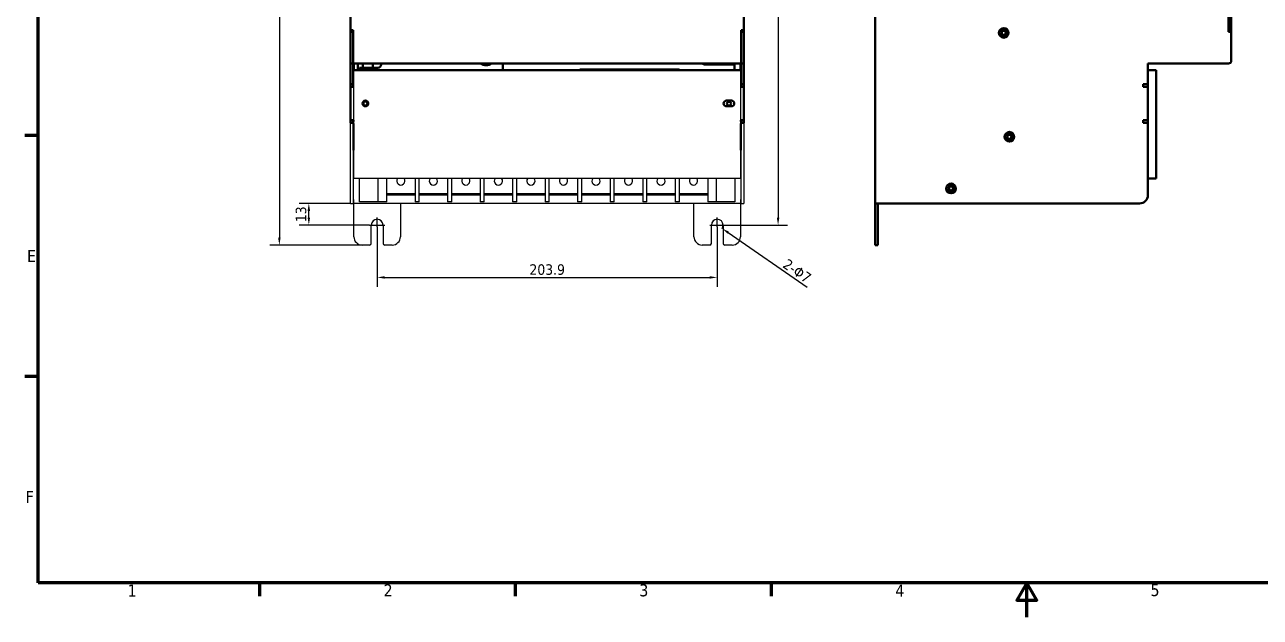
# Model space of a CAD drawing. Header units: millimetres. Extents: x 2121 to 4904, y 892 to 1933.
# Drawn here: x 2134 to 2875, y 1065 to 1421 of the extents above; entities that cross this region are included whole.
import ezdxf

# ---------------------------------------------------------------- set-up
doc = ezdxf.new("R2010")
doc.units = ezdxf.units.MM
doc.header["$LTSCALE"] = 1.8
doc.linetypes.add('CENTER', pattern=[50.8, 31.75, -6.35, 6.35, -6.35])
doc.layers.add('CL', color=1, linetype='CENTER')
for name, color, linetype, lineweight in [('경계(ISO)', 7, 'Continuous', 70), ('외형선(ISO)', 7, 'Continuous', 50), ('치수(ISO)', 7, 'Continuous', 25)]:
    doc.layers.add(name, color=color, linetype=linetype, lineweight=lineweight)
doc.styles.add('주 문자 (ISO)', font='')
doc.styles.add('주 텍스트 (ISO)', font='')
doc.styles.get('주 문자 (ISO)').set_extended_font_data('Tahoma')
doc.styles.get('주 텍스트 (ISO)').set_extended_font_data('Tahoma')
doc.dimstyles.new('기본값 (ISO)', dxfattribs={"dimscale": 1.8, "dimtxt": 3.5, "dimasz": 2.5, "dimexe": 3.175, "dimexo": 0, "dimgap": 0.762, "dimtad": 1, "dimrnd": 1e-08, "dimzin": 0, "dimtxsty": '주 텍스트 (ISO)', "dimcen": 0.09, "dimdle": 10, "dimclrd": 256, "dimclre": 256, "dimclrt": 256, "dimazin": 0, "dimtfac": 1.001486, "dimtmove": 0, "dimatfit": 3, "dimfxl": 1, "dimtolj": 1, "dimtzin": 0, "dimlwd": -1, "dimlwe": -1, "dimarcsym": 0})

# ---------------------------------------------------------------- blocks, each defined once
blk = doc.blocks.new('경계 Default Border')
at = {"layer": '경계(ISO)'}
for p, q in [((10, 140), (6.1, 140)), ((10, 70), (6.1, 70)), ((74.25, 10), (74.25, 6.1)), ((148.5, 10), (148.5, 6.1)), ((222.75, 10), (222.75, 6.1))]:
    blk.add_line(p, q, dxfattribs=at)
at = {"layer": '경계(ISO)', "flags": 128}
for points in [[(10, 10), (10, 410), (584, 410), (584, 10), (10, 10)], [(297, 0), (297, 10), (294.11, 5), (299.89, 5), (297, 10)]]:
    blk.add_lwpolyline(points, dxfattribs=at)
at = {"layer": '경계(ISO)', "char_height": 3.5, "attachment_point": 7, "style": '주 텍스트 (ISO)'}
for s, insert in [('E', (6.78, 103.25)), ('F', (6.36, 33.25)), ('1', (35.98, 6.02)), ('2', (110.29, 6.1)), ('3', (184.51, 6.03)), ('4', (258.85, 6.03)), ('5', (332.9, 6.1))]:
    blk.add_mtext(s, dxfattribs=dict(at, insert=insert))
blk = doc.blocks.new('*D768')
at = {"layer": 'Defpoints', "color": 0}
for p in [(2336.16, 1692.5), (2286.47, 1288.5), (2336.16, 1288.5)]:
    blk.add_point(p, dxfattribs=at)
at = {"layer": '치수(ISO)', "color": 7}
for p, q in [((2336.16, 1692.5), (2280.75, 1692.5)), ((2286.47, 1688), (2286.47, 1293)), ((2336.16, 1288.5), (2280.75, 1288.5))]:
    blk.add_line(p, q, dxfattribs=at)
for points in [[(2287.22, 1688), (2285.72, 1688), (2286.47, 1692.5)], [(2285.72, 1293), (2287.22, 1293), (2286.47, 1288.5)]]:
    blk.add_solid(points, dxfattribs=at)
at = {"layer": '치수(ISO)', "color": 7, "insert": (2278.54, 1483.59), "char_height": 6.3, "attachment_point": 1, "rotation": 90, "style": '주 문자 (ISO)'}
blk.add_mtext('\\A1;404', dxfattribs=at)
blk = doc.blocks.new('*D771')
at = {"layer": 'Defpoints', "color": 0}
for p in [(2345.11, 1299.5), (2549.01, 1299.5), (2549.01, 1269.09)]:
    blk.add_point(p, dxfattribs=at)
at = {"layer": '치수(ISO)', "color": 7}
for p, q in [((2345.11, 1299.5), (2345.11, 1263.38)), ((2549.01, 1299.5), (2549.01, 1263.38)), ((2349.61, 1269.09), (2544.51, 1269.09))]:
    blk.add_line(p, q, dxfattribs=at)
for points in [[(2349.61, 1269.84), (2349.61, 1268.34), (2345.11, 1269.09)], [(2544.51, 1268.34), (2544.51, 1269.84), (2549.01, 1269.09)]]:
    blk.add_solid(points, dxfattribs=at)
at = {"layer": '치수(ISO)', "color": 7, "insert": (2447.06, 1273.74), "char_height": 6.3, "attachment_point": 5, "style": '주 문자 (ISO)'}
blk.add_mtext('\\A1;203.9', dxfattribs=at)
blk = doc.blocks.new('*D772')
at = {"layer": 'Defpoints', "color": 0}
for p in [(2304.13, 1313.5), (2329.06, 1313.5), (2340.61, 1300.5)]:
    blk.add_point(p, dxfattribs=at)
at = {"layer": '치수(ISO)', "color": 7}
for p, q in [((2329.06, 1313.5), (2298.42, 1313.5)), ((2304.13, 1305), (2304.13, 1309)), ((2340.61, 1300.5), (2298.42, 1300.5))]:
    blk.add_line(p, q, dxfattribs=at)
for points in [[(2304.88, 1309), (2303.38, 1309), (2304.13, 1313.5)], [(2303.38, 1305), (2304.88, 1305), (2304.13, 1300.5)]]:
    blk.add_solid(points, dxfattribs=at)
at = {"layer": '치수(ISO)', "color": 7, "insert": (2299.48, 1307), "char_height": 6.3, "attachment_point": 5, "rotation": 90, "style": '주 문자 (ISO)'}
blk.add_mtext('\\A1;13', dxfattribs=at)
blk = doc.blocks.new('*D773')
at = {"layer": 'Defpoints', "color": 0}
for p in [(2549.24, 1684.5), (2553.51, 1300.5), (2585.5, 1300.5)]:
    blk.add_point(p, dxfattribs=at)
at = {"layer": '치수(ISO)', "color": 7}
for p, q in [((2549.24, 1684.5), (2591.22, 1684.5)), ((2585.5, 1680), (2585.5, 1305)), ((2553.51, 1300.5), (2591.22, 1300.5))]:
    blk.add_line(p, q, dxfattribs=at)
for points in [[(2586.25, 1680), (2584.75, 1680), (2585.5, 1684.5)], [(2584.75, 1305), (2586.25, 1305), (2585.5, 1300.5)]]:
    blk.add_solid(points, dxfattribs=at)
at = {"layer": '치수(ISO)', "color": 7, "insert": (2580.84, 1492.5), "char_height": 6.3, "attachment_point": 5, "rotation": 90, "style": '주 텍스트 (ISO)'}
blk.add_mtext('\\A1;384', dxfattribs=at)
blk = doc.blocks.new('*D775')
at = {"layer": 'Defpoints', "color": 0}
for p in [(2546.13, 1302.49), (2551.89, 1298.51)]:
    blk.add_point(p, dxfattribs=at)
at = {"layer": '치수(ISO)', "color": 1}
for p, q in [((2548.85, 1300.5), (2549.17, 1300.5)), ((2549.01, 1300.33), (2549.01, 1300.66))]:
    blk.add_line(p, q, dxfattribs=at)
at = {"layer": '치수(ISO)', "color": 7}
blk.add_line((2555.59, 1295.95), (2603.01, 1263.19), dxfattribs=at)
at = {"layer": '치수(ISO)', "color": 1}
blk.add_arc((2549.01, 1300.5), 3.5, 325.35606, 0, dxfattribs=at)
at = {"layer": '치수(ISO)', "color": 7}
blk.add_solid([(2556.02, 1296.56), (2555.17, 1295.33), (2551.89, 1298.51)], dxfattribs=at)
at = {"layer": '치수(ISO)', "color": 7, "insert": (2596.96, 1272.97), "char_height": 6.3, "attachment_point": 5, "rotation": 325.35606, "style": '주 문자 (ISO)'}
blk.add_mtext('\\A1;2-Φ7', dxfattribs=at)

msp = doc.modelspace()

# ---------------------------------------------------------------- linework, layer by layer
at = {"layer": 'CL', "color": 7}
for p, q in [((2345.112, 1299.495), (2345.112, 1304.995)), ((2549.012, 1299.495), (2549.012, 1304.995)), ((2340.612, 1300.495), (2349.612, 1300.495)), ((2544.512, 1300.495), (2553.512, 1300.495))]:
    msp.add_line(p, q, dxfattribs=at)
at = {"layer": '외형선(ISO)', "color": 7}
for p, q in [((2643.618, 1313.495), (2643.618, 1664.295)), ((2329.062, 1417.495), (2329.062, 1427.495)), ((2565.062, 1427.495), (2565.062, 1417.495)), ((2855.618, 1416.495), (2855.618, 1428.495)), ((2856.018, 1427.495), (2856.018, 1417.495)), ((2857.218, 1417.495), (2857.218, 1427.495)), ((2329.062, 1416.495), (2329.062, 1417.495)), ((2330.662, 1417.495), (2329.062, 1417.495)), ((2329.062, 1416.495), (2329.062, 1399.095)), ((2330.662, 1416.495), (2329.062, 1416.495)), ((2330.662, 1399.195), (2330.662, 1417.495)), ((2330.662, 1399.095), (2330.662, 1416.495)), ((2565.062, 1417.495), (2563.462, 1417.495)), ((2563.462, 1417.495), (2563.462, 1399.195)), ((2563.462, 1399.095), (2563.462, 1416.495)), ((2565.062, 1416.495), (2563.462, 1416.495)), ((2565.062, 1417.495), (2565.062, 1416.495)), ((2565.062, 1399.095), (2565.062, 1416.495)), ((2857.218, 1416.495), (2855.618, 1416.495)), ((2857.218, 1417.495), (2856.018, 1417.495)), ((2856.018, 1417.495), (2856.018, 1416.495)), ((2857.218, 1416.495), (2857.218, 1417.495)), ((2857.218, 1416.495), (2857.218, 1399.095)), ((2329.062, 1397.495), (2329.062, 1399.095)), ((2329.062, 1385.095), (2329.062, 1397.495)), ((2329.062, 1397.495), (2330.662, 1397.495)), ((2330.662, 1399.095), (2330.662, 1397.495)), ((2330.662, 1397.495), (2330.662, 1385.095)), ((2563.462, 1397.495), (2330.662, 1397.495)), ((2331.062, 1397.495), (2331.062, 1393.495)), ((2331.062, 1393.495), (2563.062, 1393.495)), ((2333.462, 1397.495), (2333.462, 1393.495)), ((2334.462, 1393.495), (2334.462, 1394.895)), ((2334.462, 1394.895), (2345.462, 1394.895)), ((2336.462, 1394.895), (2336.462, 1397.495)), ((2342.462, 1397.495), (2342.462, 1394.895)), ((2347.462, 1396.895), (2347.462, 1397.495)), ((2410.462, 1396.395), (2410.462, 1397.495)), ((2420.462, 1393.495), (2420.462, 1397.495)), ((2525.462, 1393.895), (2467.462, 1393.895)), ((2541.462, 1396.895), (2559.462, 1396.895)), ((2559.462, 1397.495), (2559.462, 1396.895)), ((2559.462, 1396.895), (2559.462, 1393.495)), ((2563.062, 1393.495), (2563.062, 1397.495)), ((2563.462, 1397.495), (2563.462, 1399.095)), ((2563.462, 1385.095), (2563.462, 1397.495)), ((2563.462, 1397.495), (2565.062, 1397.495)), ((2565.062, 1399.095), (2565.062, 1397.495)), ((2565.062, 1397.495), (2565.062, 1385.095)), ((2807.218, 1385.095), (2807.218, 1397.495)), ((2807.218, 1397.495), (2855.618, 1397.495)), ((2807.218, 1393.495), (2812.218, 1393.495)), ((2812.218, 1328.495), (2812.218, 1393.495)), ((2329.062, 1383.495), (2329.062, 1385.095)), ((2329.062, 1385.095), (2330.662, 1385.095)), ((2329.062, 1363.495), (2329.062, 1383.495)), ((2331.062, 1383.495), (2329.062, 1383.495)), ((2330.662, 1385.095), (2330.662, 1383.495)), ((2565.062, 1383.495), (2563.062, 1383.495)), ((2563.462, 1383.495), (2563.462, 1385.095)), ((2563.462, 1385.095), (2565.062, 1385.095)), ((2565.062, 1385.095), (2565.062, 1383.495)), ((2565.062, 1383.495), (2565.062, 1363.495)), ((2804.318, 1383.495), (2804.318, 1385.095)), ((2804.318, 1385.095), (2807.218, 1385.095)), ((2805.118, 1383.495), (2804.318, 1383.495)), ((2807.218, 1383.495), (2805.118, 1383.495)), ((2807.218, 1385.095), (2807.218, 1361.895)), ((2554.562, 1375.195), (2557.562, 1375.195)), ((2557.562, 1371.795), (2554.562, 1371.795)), ((2555.347, 1374.495), (2556.777, 1374.495)), ((2329.062, 1361.895), (2329.062, 1363.495)), ((2329.062, 1363.495), (2331.062, 1363.495)), ((2330.662, 1363.495), (2330.662, 1361.895)), ((2330.862, 1362.695), (2330.862, 1363.495)), ((2563.062, 1363.495), (2565.062, 1363.495)), ((2563.262, 1363.495), (2563.262, 1362.695)), ((2563.462, 1361.895), (2563.462, 1363.495)), ((2565.062, 1363.495), (2565.062, 1361.895)), ((2804.318, 1361.895), (2804.318, 1363.495)), ((2804.318, 1363.495), (2805.118, 1363.495)), ((2805.118, 1363.495), (2807.218, 1363.495)), ((2330.662, 1361.895), (2329.062, 1361.895)), ((2330.862, 1362.695), (2331.062, 1362.695)), ((2330.862, 1345.495), (2330.862, 1361.495)), ((2331.062, 1361.495), (2330.862, 1361.495)), ((2563.062, 1362.695), (2563.262, 1362.695)), ((2563.262, 1361.495), (2563.062, 1361.495)), ((2563.262, 1361.495), (2563.262, 1345.495)), ((2565.062, 1361.895), (2563.462, 1361.895)), ((2807.218, 1361.895), (2804.318, 1361.895)), ((2807.218, 1318.495), (2807.218, 1361.895)), ((2330.862, 1345.495), (2331.062, 1345.495)), ((2331.062, 1344.295), (2330.862, 1344.295)), ((2563.062, 1345.495), (2563.262, 1345.495)), ((2563.262, 1344.295), (2563.062, 1344.295)), ((2807.218, 1328.495), (2812.218, 1328.495)), ((2643.618, 1313.495), (2643.618, 1293.495)), ((2643.618, 1313.495), (2645.718, 1313.495)), ((2645.218, 1293.495), (2645.218, 1313.495)), ((2802.218, 1313.495), (2645.718, 1313.495)), ((2643.618, 1288.495), (2643.618, 1293.495)), ((2645.218, 1293.495), (2645.218, 1288.495)), ((2643.618, 1288.495), (2645.218, 1288.495))]:
    msp.add_line(p, q, dxfattribs=at)
for centre, radius in [((2720.818, 1415.895), 2.9), ((2720.818, 1415.895), 1.7), ((2720.818, 1415.895), 1.23), ((2338.062, 1373.495), 1.7), ((2338.062, 1373.495), 1.23), ((2556.062, 1373.495), 1.23), ((2724.218, 1353.495), 2.9), ((2724.218, 1353.495), 1.7), ((2724.218, 1353.495), 1.23), ((2689.218, 1322.495), 2.9), ((2689.218, 1322.495), 1.7), ((2689.218, 1322.495), 1.23)]:
    msp.add_circle(centre, radius, dxfattribs=at)
for centre, radius, start, end in [((2345.462, 1396.895), 2, 270, 0), ((2410.462, 1401.895), 5.5, 233.130102, 306.869898), ((2467.462, 1391.895), 2, 90, 126.869898), ((2474.062, 1394.095), 3.75, 183.057225, 189.206896), ((2474.062, 1394.095), 1.23, 189.361776, 209.209425), ((2474.062, 1394.095), 1.229, 330.790575, 350.638224), ((2474.062, 1394.095), 3.75, 350.793104, 356.942775), ((2519.462, 1390.895), 3.75, 126.869898, 136.105446), ((2519.462, 1390.895), 3.75, 43.894554, 53.130102), ((2525.462, 1391.895), 2, 53.130102, 90), ((2541.462, 1398.895), 2, 224.427004, 270), ((2855.618, 1399.095), 1.6, 270, 0), ((2554.562, 1373.495), 1.7, 90, 270), ((2557.562, 1373.495), 1.7, 270, 90), ((2802.218, 1318.495), 5, 270, 0)]:
    msp.add_arc(centre, radius, start, end, dxfattribs=at)
at = {"layer": '치수(ISO)', "color": 7}
for p, q in [((2331.062, 1328.495), (2331.062, 1393.495)), ((2563.062, 1393.495), (2563.062, 1328.495)), ((2329.062, 1318.495), (2329.062, 1361.895)), ((2330.662, 1361.895), (2330.662, 1318.495)), ((2563.462, 1318.495), (2563.462, 1361.895)), ((2565.062, 1361.895), (2565.062, 1318.495)), ((2330.862, 1315.895), (2330.862, 1344.295)), ((2563.262, 1344.295), (2563.262, 1315.895)), ((2563.062, 1328.495), (2331.062, 1328.495)), ((2334.562, 1314.495), (2334.562, 1328.495)), ((2345.562, 1328.495), (2345.562, 1314.495)), ((2350.812, 1314.495), (2350.812, 1328.495)), ((2367.812, 1328.495), (2367.812, 1314.495)), ((2370.312, 1314.495), (2370.312, 1328.495)), ((2387.312, 1328.495), (2387.312, 1314.495)), ((2389.812, 1314.495), (2389.812, 1328.495)), ((2406.812, 1328.495), (2406.812, 1314.495)), ((2409.312, 1314.495), (2409.312, 1328.495)), ((2426.312, 1328.495), (2426.312, 1314.495)), ((2428.812, 1314.495), (2428.812, 1328.495)), ((2445.812, 1328.495), (2445.812, 1314.495)), ((2448.312, 1314.495), (2448.312, 1328.495)), ((2465.312, 1328.495), (2465.312, 1314.495)), ((2467.812, 1314.495), (2467.812, 1328.495)), ((2484.812, 1328.495), (2484.812, 1314.495)), ((2487.312, 1314.495), (2487.312, 1328.495)), ((2504.312, 1328.495), (2504.312, 1314.495)), ((2506.812, 1314.495), (2506.812, 1328.495)), ((2523.812, 1328.495), (2523.812, 1314.495)), ((2526.312, 1314.495), (2526.312, 1328.495)), ((2543.312, 1328.495), (2543.312, 1314.495)), ((2548.562, 1314.495), (2548.562, 1328.495)), ((2559.562, 1328.495), (2559.562, 1314.495)), ((2350.812, 1319.495), (2367.812, 1319.495)), ((2370.312, 1319.495), (2387.312, 1319.495)), ((2389.812, 1319.495), (2406.812, 1319.495)), ((2409.312, 1319.495), (2426.312, 1319.495)), ((2428.812, 1319.495), (2445.812, 1319.495)), ((2448.312, 1319.495), (2465.312, 1319.495)), ((2467.812, 1319.495), (2484.812, 1319.495)), ((2487.312, 1319.495), (2504.312, 1319.495)), ((2506.812, 1319.495), (2523.812, 1319.495)), ((2526.312, 1319.495), (2543.312, 1319.495)), ((2329.062, 1313.495), (2329.062, 1318.495)), ((2329.062, 1313.495), (2330.662, 1313.495)), ((2330.662, 1318.495), (2330.662, 1313.495)), ((2330.862, 1313.495), (2330.662, 1313.495)), ((2330.862, 1315.895), (2330.862, 1313.495)), ((2563.262, 1313.495), (2330.862, 1313.495)), ((2331.162, 1293.495), (2331.162, 1313.495)), ((2345.562, 1314.495), (2334.562, 1314.495)), ((2350.812, 1314.495), (2345.562, 1314.495)), ((2367.812, 1318.495), (2350.812, 1318.495)), ((2359.062, 1313.495), (2359.062, 1293.495)), ((2370.312, 1314.495), (2367.812, 1314.495)), ((2387.312, 1318.495), (2370.312, 1318.495)), ((2389.812, 1314.495), (2387.312, 1314.495)), ((2406.812, 1318.495), (2389.812, 1318.495)), ((2409.312, 1314.495), (2406.812, 1314.495)), ((2426.312, 1318.495), (2409.312, 1318.495)), ((2428.812, 1314.495), (2426.312, 1314.495)), ((2445.812, 1318.495), (2428.812, 1318.495)), ((2448.312, 1314.495), (2445.812, 1314.495)), ((2465.312, 1318.495), (2448.312, 1318.495)), ((2467.812, 1314.495), (2465.312, 1314.495)), ((2484.812, 1318.495), (2467.812, 1318.495)), ((2487.312, 1314.495), (2484.812, 1314.495)), ((2504.312, 1318.495), (2487.312, 1318.495)), ((2506.812, 1314.495), (2504.312, 1314.495)), ((2523.812, 1318.495), (2506.812, 1318.495)), ((2526.312, 1314.495), (2523.812, 1314.495)), ((2543.312, 1318.495), (2526.312, 1318.495)), ((2535.062, 1293.495), (2535.062, 1313.495)), ((2548.562, 1314.495), (2543.312, 1314.495)), ((2559.562, 1314.495), (2548.562, 1314.495)), ((2562.962, 1313.495), (2562.962, 1293.495)), ((2563.262, 1313.495), (2563.262, 1315.895)), ((2563.262, 1313.495), (2563.462, 1313.495)), ((2563.462, 1313.495), (2563.462, 1318.495)), ((2563.462, 1313.495), (2565.062, 1313.495)), ((2565.062, 1318.495), (2565.062, 1313.495)), ((2341.612, 1289.495), (2341.612, 1300.495)), ((2348.612, 1300.495), (2348.612, 1289.495)), ((2545.512, 1289.495), (2545.512, 1300.495)), ((2552.512, 1300.495), (2552.512, 1289.495)), ((2340.612, 1288.495), (2336.162, 1288.495)), ((2354.062, 1288.495), (2349.612, 1288.495)), ((2544.512, 1288.495), (2540.062, 1288.495)), ((2557.962, 1288.495), (2553.512, 1288.495))]:
    msp.add_line(p, q, dxfattribs=at)
for centre, radius, start, end in [((2359.312, 1326.995), 2.458, 142.401232, 37.598768), ((2378.812, 1326.995), 2.458, 142.401232, 37.598768), ((2398.312, 1326.995), 2.458, 142.401232, 37.598768), ((2417.812, 1326.995), 2.458, 142.401232, 37.598768), ((2437.312, 1326.995), 2.458, 142.401232, 37.598768), ((2456.812, 1326.995), 2.458, 142.401232, 37.598768), ((2476.312, 1326.995), 2.458, 142.401232, 37.598768), ((2495.812, 1326.995), 2.458, 142.401232, 37.598768), ((2515.312, 1326.995), 2.458, 142.401232, 37.598768), ((2534.812, 1326.995), 2.458, 142.401232, 37.598768), ((2345.112, 1300.495), 3.5, 0, 180), ((2549.012, 1300.495), 3.5, 0, 180), ((2336.162, 1293.495), 5, 180, 270), ((2340.612, 1289.495), 1, 270, 0), ((2349.612, 1289.495), 1, 180, 270), ((2354.062, 1293.495), 5, 270, 0), ((2540.062, 1293.495), 5, 180, 270), ((2544.512, 1289.495), 1, 270, 0), ((2553.512, 1289.495), 1, 180, 270), ((2557.962, 1293.495), 5, 270, 0)]:
    msp.add_arc(centre, radius, start, end, dxfattribs=at)

# ---------------------------------------------------------------- block references
at = {"color": 7, "xscale": 2.0655, "yscale": 2.0655, "zscale": 2.0655}
msp.add_blockref('경계 Default Border', (2121.178, 1065.062), dxfattribs=at)

# ---------------------------------------------------------------- dimensions: what is measured, and where the dimension line sits
at = {"layer": '치수(ISO)', "color": 7}
for base, p1, p2, picture, middle in [((2286.466, 1288.495), (2336.162, 1692.495), (2336.162, 1288.495), '*D768', (2286.466, 1490.495)), ((2304.132, 1313.495), (2340.612, 1300.495), (2329.062, 1313.495), '*D772', (2304.132, 1306.995))]:
    dim = msp.add_linear_dim(base=base, p1=p1, p2=p2, angle=90, dimstyle='기본값 (ISO)', override={"dimzin": 8, "dimdsep": 46, "dimtxsty": '주 문자 (ISO)', "dimclrd": 7, "dimclre": 7, "dimclrt": 7, "dimtofl": 0, "dimatfit": 1}, dxfattribs=at)
    dim.commit()
    dim.dimension.update_dxf_attribs({"geometry": picture, "text_midpoint": middle, "dimtype": 160})
dim = msp.add_linear_dim(base=(2585.504, 1300.495), p1=(2549.237, 1684.495), p2=(2553.512, 1300.495), angle=90, dimstyle='기본값 (ISO)', override={"dimzin": 8, "dimdsep": 46, "dimclrd": 7, "dimclre": 7, "dimclrt": 7, "dimtofl": 0, "dimatfit": 1}, dxfattribs=at)
dim.commit()
dim.dimension.update_dxf_attribs({"geometry": '*D773', "text_midpoint": (2580.838, 1492.495)})
dim = msp.add_linear_dim(base=(2549.012, 1269.091), p1=(2345.112, 1299.495), p2=(2549.012, 1299.495), dimstyle='기본값 (ISO)', override={"dimzin": 8, "dimdsep": 46, "dimtxsty": '주 문자 (ISO)', "dimclrd": 7, "dimclre": 7, "dimclrt": 7, "dimtofl": 0, "dimatfit": 1}, dxfattribs=at)
dim.commit()
dim.dimension.update_dxf_attribs({"geometry": '*D771', "text_midpoint": (2447.062, 1273.744)})
dim = msp.add_diameter_dim_2p(p1=(2546.133, 1302.485), p2=(2551.892, 1298.506), text='2-Φ7', dimstyle='기본값 (ISO)', override={"dimzin": 8, "dimdsep": 46, "dimtxsty": '주 문자 (ISO)', "dimclrd": 7, "dimclre": 1, "dimclrt": 7, "dimtofl": 0, "dimatfit": 1}, dxfattribs=at)
dim.commit()
dim.dimension.update_dxf_attribs({"geometry": '*D775', "text_midpoint": (2594.343, 1269.173), "dimtype": 163})

doc.saveas('drawing.dxf')
